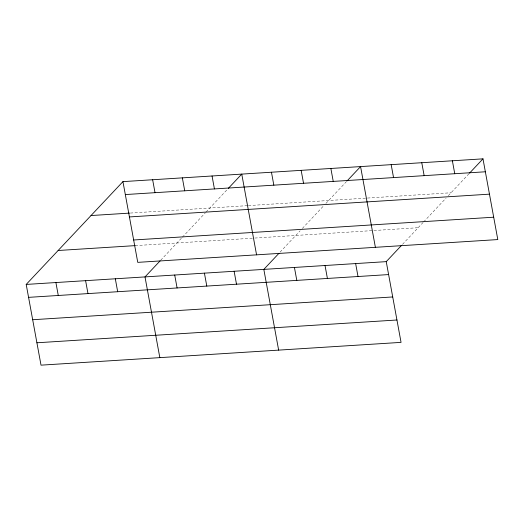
<?xml version="1.0" encoding="UTF-8"?>
<svg xmlns="http://www.w3.org/2000/svg" width="524" height="524" viewBox="0 0 524 524"><rect width="100%" height="100%" fill="white"/><g stroke="black" fill="none" stroke-linecap="round" stroke-linejoin="round"><path stroke-width="0.39" stroke-dasharray="2.62 1.97" d="M160.698 260.245L181.874 237.739M182.418 237.156L205.447 212.692M205.991 212.109L227.193 189.583M280.071 252.129L300.141 230.802M302.328 228.477L323.708 205.755M325.902 203.423L346.567 181.468M402.484 244.381L423.097 222.477M423.647 221.894L446.127 198.007M448.315 195.681L468.98 173.726M130.352 213.058L247.564 205.644M248.363 205.591L451.059 192.767M135.192 245.625L254.009 238.106M254.808 238.053L418.165 227.717"/><path stroke-width="0.79" d="M401.364 245.573L386.24 261.64L401.056 342.375L41.016 365.156L26.2 284.427L122.944 181.625L482.984 158.844L497.8 239.573L137.76 262.36L122.944 181.625M160.134 260.834L145.01 276.908L159.833 357.637M228.313 188.391L241.754 174.106L256.57 254.841M278.951 253.321L263.827 269.388L278.644 350.117M347.124 180.872L360.571 166.593L375.387 247.321M469.543 173.13L482.984 158.844M125.315 194.561L485.355 171.78M91.019 215.547L129.552 213.111M129.421 216.936L489.462 194.155M133.653 239.985L493.693 217.205M58.125 250.498L135.192 245.625M26.2 284.427L386.24 261.64M28.571 297.357L388.618 274.576M32.678 319.732L392.718 296.951M36.909 342.781L396.95 320M452.382 160.783L454.753 173.719M421.774 162.715L424.152 175.651M391.173 164.654L393.544 177.59M355.639 263.579L358.01 276.515M330.867 168.473L333.238 181.402M325.031 265.517L327.408 278.447M301.162 170.352L303.534 183.282M294.429 267.45L296.807 280.386M271.458 172.232L273.836 185.162M234.123 271.268L236.501 284.204M212.05 175.985L214.427 188.922M204.419 273.148L206.797 286.084M182.352 177.865L184.723 190.802M174.715 275.028L177.092 287.964M152.648 179.745L155.019 192.681M115.313 278.788L117.684 291.724M85.608 280.668L87.98 293.604M55.904 282.547L58.275 295.477"/></g></svg>
